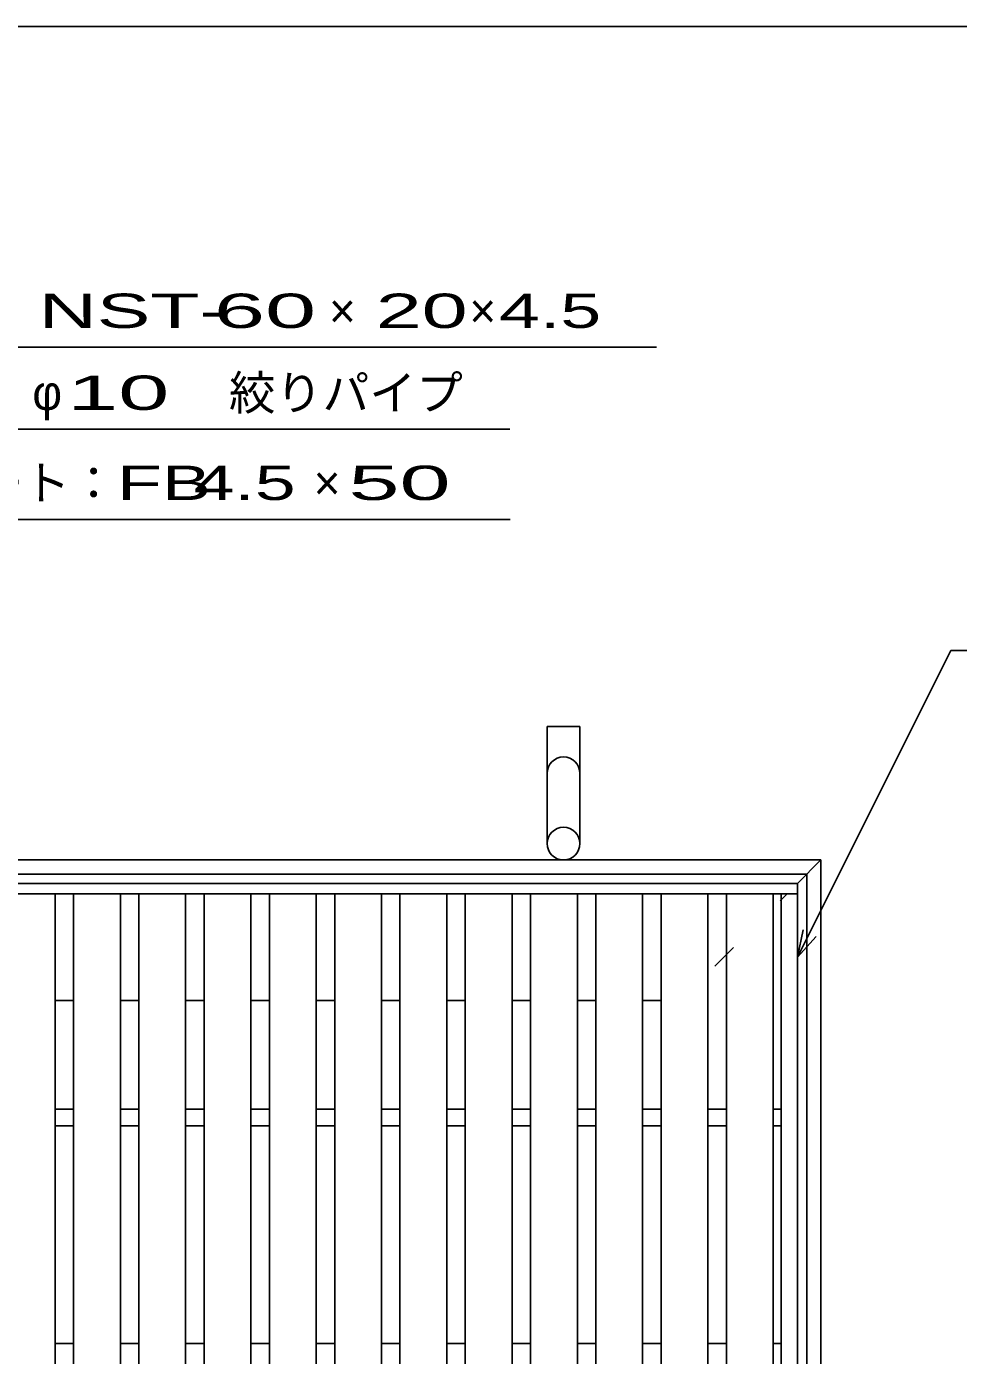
# Model space of a CAD drawing. Units: millimetres, scale not verified. Extents: x -1456 to 1385, y -1026 to 843.
# Drawn here: x -716 to -318, y 275 to 843 of the extents above; entities that cross this region are included whole.
import ezdxf
from ezdxf.enums import TextEntityAlignment as Align

# ---------------------------------------------------------------- set-up
doc = ezdxf.new("R2010")
doc.units = ezdxf.units.MM
doc.header["$LTSCALE"] = 8
for name, color, linetype, lineweight in [('0_2', 150, 'Continuous', 25), ('16', 3, 'Continuous', 25), ('19', 6, 'Continuous', 25), ('22', 2, 'Continuous', 25)]:
    doc.layers.add(name, color=color, linetype=linetype, lineweight=lineweight)
doc.styles.add('ベクトル', font='')
doc.styles.get('ベクトル').set_extended_font_data('ベクトル')

msp = doc.modelspace()

# ---------------------------------------------------------------- linework, layer by layer
at = {"layer": '0_2'}
msp.add_line((-1383.2, 842.8), (1384.8, 842.8), dxfattribs=at)
at = {"layer": '16'}
for p, q in [((-1086.8, 476.8), (-386.8, 476.8)), ((-1086.8, 472.3), (-386.8, 472.3)), ((-724.1, 472.3), (-704.1, 472.3)), ((-704.1, -218.7), (-704.1, 472.3)), ((-696.2, -218.7), (-696.2, 472.3)), ((-696.2, 472.3), (-676.2, 472.3)), ((-676.2, -218.7), (-676.2, 472.3)), ((-668.3, -218.7), (-668.3, 472.3)), ((-668.3, 472.3), (-648.3, 472.3)), ((-648.3, -218.7), (-648.3, 472.3)), ((-640.4, -218.7), (-640.4, 472.3)), ((-640.4, 472.3), (-620.4, 472.3)), ((-620.4, -218.7), (-620.4, 472.3)), ((-612.5, -218.7), (-612.5, 472.3)), ((-612.5, 472.3), (-592.5, 472.3)), ((-592.5, -218.7), (-592.5, 472.3)), ((-584.6, -218.7), (-584.6, 472.3)), ((-584.6, 472.3), (-564.6, 472.3)), ((-564.6, -218.7), (-564.6, 472.3)), ((-556.7, -218.7), (-556.7, 472.3)), ((-556.7, 472.3), (-536.7, 472.3)), ((-536.7, -218.7), (-536.7, 472.3)), ((-528.8, -218.7), (-528.8, 472.3)), ((-528.8, 472.3), (-508.8, 472.3)), ((-508.8, -218.7), (-508.8, 472.3)), ((-500.9, -218.7), (-500.9, 472.3)), ((-500.9, 472.3), (-480.9, 472.3)), ((-480.9, -218.7), (-480.9, 472.3)), ((-473, -218.7), (-473, 472.3)), ((-473, 472.3), (-453, 472.3)), ((-453, -218.7), (-453, 472.3)), ((-445.1, -218.7), (-445.1, 472.3)), ((-445.1, 472.3), (-425.1, 472.3)), ((-425.1, -218.7), (-425.1, 472.3)), ((-417.2, -218.7), (-417.2, 472.3)), ((-417.2, 472.3), (-397.2, 472.3)), ((-397.2, -218.7), (-397.2, 472.3)), ((-393.8, -218.7), (-393.8, 472.3)), ((-393.8, 472.3), (-386.8, 472.3)), ((-386.8, 472.3), (-386.8, 476.8)), ((-386.8, -218.7), (-386.8, 472.3)), ((-704.1, 380.3), (-696.2, 380.3)), ((-676.2, 380.3), (-668.3, 380.3)), ((-648.3, 380.3), (-640.4, 380.3)), ((-620.4, 380.3), (-612.5, 380.3)), ((-592.5, 380.3), (-584.6, 380.3)), ((-564.6, 380.3), (-556.7, 380.3)), ((-536.7, 380.3), (-528.8, 380.3)), ((-508.8, 380.3), (-500.9, 380.3)), ((-480.9, 380.3), (-473, 380.3)), ((-453, 380.3), (-445.1, 380.3)), ((-425.1, 380.3), (-417.2, 380.3)), ((-397.2, 380.3), (-393.8, 380.3)), ((-704.1, 373.3), (-696.2, 373.3)), ((-676.2, 373.3), (-668.3, 373.3)), ((-648.3, 373.3), (-640.4, 373.3)), ((-620.4, 373.3), (-612.5, 373.3)), ((-592.5, 373.3), (-584.6, 373.3)), ((-564.6, 373.3), (-556.7, 373.3)), ((-536.7, 373.3), (-528.8, 373.3)), ((-508.8, 373.3), (-500.9, 373.3)), ((-480.9, 373.3), (-473, 373.3)), ((-453, 373.3), (-445.1, 373.3)), ((-425.1, 373.3), (-417.2, 373.3)), ((-397.2, 373.3), (-393.8, 373.3)), ((-704.1, 280.3), (-696.2, 280.3)), ((-676.2, 280.3), (-668.3, 280.3)), ((-648.3, 280.3), (-640.4, 280.3)), ((-620.4, 280.3), (-612.5, 280.3)), ((-592.5, 280.3), (-584.6, 280.3)), ((-564.6, 280.3), (-556.7, 280.3)), ((-536.7, 280.3), (-528.8, 280.3)), ((-508.8, 280.3), (-500.9, 280.3)), ((-480.9, 280.3), (-473, 280.3)), ((-453, 280.3), (-445.1, 280.3)), ((-425.1, 280.3), (-417.2, 280.3)), ((-397.2, 280.3), (-393.8, 280.3))]:
    msp.add_line(p, q, dxfattribs=at)
at = {"layer": '19'}
for p, q in [((-493.8, 493.8), (-493.8, 543.8)), ((-493.8, 543.8), (-479.8, 543.8)), ((-479.8, 543.8), (-479.8, 493.8)), ((-1096.8, 486.8), (-376.8, 486.8)), ((-386.8, 476.8), (-376.8, 486.8)), ((-376.8, -233.2), (-376.8, 486.8)), ((-1090.8, 480.8), (-382.8, 480.8)), ((-382.8, -227.2), (-382.8, 480.8)), ((-394.2, 469.4), (-391.3, 472.3)), ((-422.1, 441.5), (-414.2, 449.4)), ((-704.1, 426.8), (-696.2, 426.8)), ((-676.2, 426.8), (-668.3, 426.8)), ((-648.3, 426.8), (-640.4, 426.8)), ((-620.4, 426.8), (-612.5, 426.8)), ((-592.5, 426.8), (-584.6, 426.8)), ((-564.6, 426.8), (-556.7, 426.8)), ((-536.7, 426.8), (-528.8, 426.8)), ((-508.8, 426.8), (-500.9, 426.8)), ((-480.9, 426.8), (-473, 426.8)), ((-453, 426.8), (-445.1, 426.8))]:
    msp.add_line(p, q, dxfattribs=at)
msp.add_circle((-486.8, 493.8), 7, dxfattribs=at)
msp.add_arc((-486.8, 523.8), 7, 0, 180, dxfattribs=at)
at = {"layer": '22', "color": 4}
for p, q in [((-879.05, 705.8), (-447.05, 705.8)), ((-861.8, 670.8), (-509.8, 670.8)), ((-845.6, 632.3), (-509.6, 632.3)), ((-386.8, 445.3), (-321.3, 576.3)), ((-321.3, 576.3), (-137.3, 576.3)), ((-386.8, 445.3), (-384.4, 456.98)), ((-386.8, 445.3), (-378.8, 454.1))]:
    msp.add_line(p, q, dxfattribs=at)

# ---------------------------------------------------------------- texts
at = {"layer": '22', "style": 'ベクトル'}
for s, width, p in [('NST-', 1.75, (-711.05, 721.4)), (' 60 ', 2, (-647.05, 721.4)), ('20', 1.8, (-567.05, 721.4)), (' 4.5 ', 1.6, (-523.05, 721.4)), (' 10 ', 2, (-709.8, 686.4)), ('FB', 1.6, (-677.6, 647.9)), (' 4.5 ', 1.6, (-653.6, 647.9)), (' 50 ', 2, (-589.6, 647.9))]:
    msp.add_text(s, height=14.66, dxfattribs=dict(at, width=width)).set_placement(p, align=Align.MIDDLE_LEFT)
for s, p in [('×', (-587.05, 721.4)), ('×', (-527.05, 721.4)), ('絞りパイプ', (-629.8, 686.4)), ('φ', (-713.8, 686.4)), ('エンドプレート：', (-837.6, 647.9)), ('×', (-593.6, 647.9))]:
    msp.add_text(s, height=14.66, dxfattribs=at).set_placement(p, align=Align.MIDDLE_LEFT)

doc.saveas('drawing.dxf')
